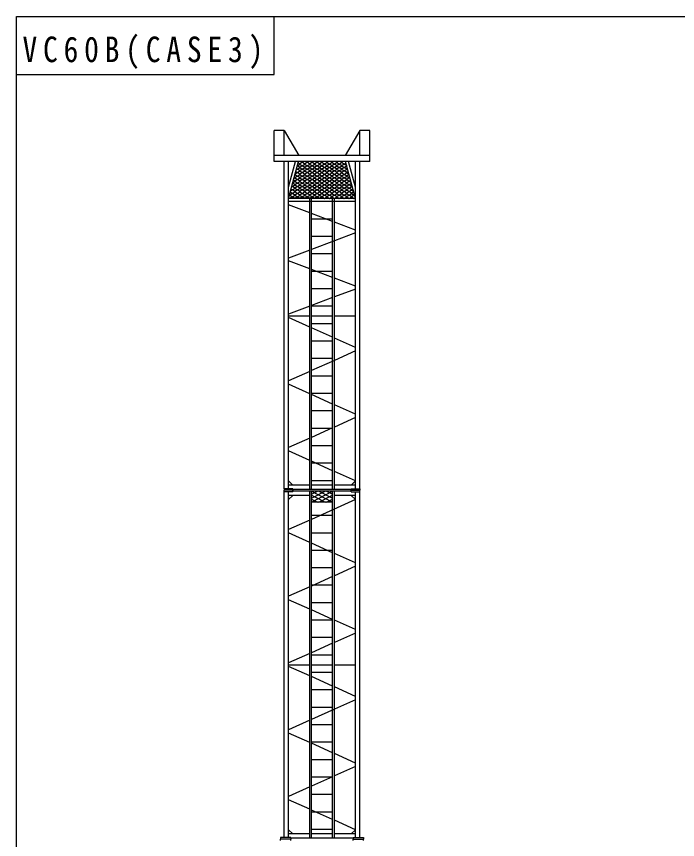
# Model space of a CAD drawing. Units: millimetres on the paper, enlarged 200 times. Extents: x -1018044 to 39892, y -408708 to 2166079.
# Drawn here: x -40934 to -29558, y 12899 to 27057 of the extents above; entities that cross this region are included whole.
import ezdxf

# ---------------------------------------------------------------- set-up
doc = ezdxf.new("R2010")
doc.units = ezdxf.units.MM
doc.header["$LTSCALE"] = 200
for name, color, linetype in [('0-0', 7, 'Continuous'), ('1-3', 4, 'Continuous'), ('6-0', 7, 'Continuous')]:
    doc.layers.add(name, color=color, linetype=linetype)
doc.styles.add('ＭＳ ゴシック', font='')
doc.styles.get('ＭＳ ゴシック').set_extended_font_data('MS Gothic')

# ---------------------------------------------------------------- blocks, each defined once
blk = doc.blocks.new('VC-60B')
at = {"layer": '6-0'}
for p, q in [((19448.1, 866.5), (19979.1, 866.5)), ((19448.1, -777.5), (19448.1, 866.5)), ((19548.1, -777.5), (19548.1, 866.5)), ((19979.1, 694.5), (19979.1, 866.5)), ((7767.1, 759.5), (7792.1, 759.5)), ((7817.1, 759.5), (7792.1, 759.5)), ((7817.1, 578.5), (7817.1, 759.5)), ((7807.1, -488.5), (7807.1, 577.5)), ((7817.1, 694.5), (13767.1, 694.5)), ((7817.1, 619.5), (13767.1, 619.5)), ((7882.1, 548.8), (7952.8, 619.5)), ((7882.1, 257), (7882.1, 619.5)), ((8305.4, 257), (8467.7, 619.5)), ((8688.8, 257), (8526.5, 619.5)), ((9452.8, 257), (9615.1, 619.5)), ((9836.3, 257), (9674, 619.5)), ((10600.3, 257), (10762.6, 619.5)), ((10792.1, 619.5), (10792.1, 257)), ((10983.8, 257), (10821.5, 619.5)), ((11747.8, 257), (11910.1, 619.5)), ((12131.3, 257), (11969, 619.5)), ((12895.3, 257), (13057.6, 619.5)), ((13278.8, 257), (13116.5, 619.5)), ((13702.1, 548.8), (13631.4, 619.5)), ((13702.1, 257), (13702.1, 619.5)), ((13767.1, 694.5), (13792.1, 694.5)), ((13767.1, 548.5), (13767.1, 694.5)), ((13792.1, 548.5), (13792.1, 694.5)), ((13817.1, 694.5), (13792.1, 694.5)), ((13792.1, 548.5), (13792.1, 694.5)), ((13817.1, 548.5), (13817.1, 694.5)), ((13817.1, 694.5), (19448.1, 694.5)), ((13817.1, 619.5), (19448.1, 619.5)), ((13882.1, 548.8), (13952.8, 619.5)), ((13882.1, 257), (13882.1, 619.5)), ((14305.4, 257), (14467.7, 619.5)), ((14688.8, 257), (14526.5, 619.5)), ((15452.8, 257), (15615.1, 619.5)), ((15836.3, 257), (15674, 619.5)), ((16600.3, 257), (16762.6, 619.5)), ((16792.1, 619.5), (16792.1, 257)), ((16957.8, 257), (16821.5, 619.5)), ((17599.6, 257), (17735.9, 619.5)), ((17921.7, 257), (17785.4, 619.5)), ((18563.5, 257), (18699.8, 619.5)), ((18760.1, -530.5), (18760.1, 619.5)), ((18810.1, 619.5), (19448.1, 448.6)), ((18810.1, -530.5), (18810.1, 619.5)), ((18810.1, 596.1), (18823.9, 615.8)), ((18863, 605.4), (18869.5, 596.1)), ((18869.5, 596.1), (18873.9, 602.4)), ((18899.2, 553.7), (18869.5, 596.1)), ((18923.9, 589), (18899.2, 553.7)), ((18958.6, 553.7), (18936.1, 585.8)), ((18973.9, 575.6), (18958.6, 553.7)), ((19003.3, 619.5), (19448.1, 500.4)), ((19548.1, 694.5), (19979.1, 694.5)), ((19979.1, 694.5), (19548.1, 445.7)), ((13767.1, 548.5), (13792.1, 548.5)), ((13777.1, 97.9), (13777.1, 548.5)), ((13817.1, 548.5), (13792.1, 548.5)), ((13807.1, -459.5), (13807.1, 548.5)), ((19018, 553.7), (19009.2, 566.2)), ((19024, 562.2), (19018, 553.7)), ((19047.7, 511.2), (19074, 548.8)), ((19155.4, 527), (19166.4, 511.2)), ((19166.4, 511.2), (19174, 522)), ((19196.1, 468.8), (19166.4, 511.2)), ((19224, 508.6), (19196.1, 468.8)), ((19255.5, 468.8), (19228.5, 507.4)), ((19274, 495.2), (19255.5, 468.8)), ((19314.9, 468.8), (19301.6, 487.8)), ((19324.1, 481.8), (19314.9, 468.8)), ((19344.6, 426.4), (19374.1, 468.4)), ((19374.3, 468.8), (19404, 426.4)), ((19404, 426.4), (19424.1, 455)), ((19433.7, 384), (19404, 426.4)), ((19448.1, 404.4), (19433.7, 384)), ((19433.7, 384), (19448.1, 363.5)), ((19448.1, 319.6), (19433.7, 299.1)), ((19433.7, 299.1), (19448.1, 278.6)), ((7807.1, 257), (13777.1, 257)), ((7807.1, 227), (13777.1, 227)), ((7882.1, -138), (7882.1, 227)), ((7957.1, -138), (7957.1, 227)), ((8128.5, -138), (8291.9, 227)), ((8257.1, -138), (8257.1, 227)), ((8557.1, -138), (8557.1, 227)), ((8865.7, -138), (8702.3, 227)), ((8857.1, -138), (8857.1, 227)), ((9157.1, -138), (9157.1, 227)), ((9276, -138), (9439.4, 227)), ((9457.1, -138), (9457.1, 227)), ((9757.1, -138), (9757.1, 227)), ((10057.1, -138), (10057.1, 227)), ((10357.1, -138), (10357.1, 227)), ((10423.5, -138), (10586.9, 227)), ((10657.1, -138), (10657.1, 227)), ((10792.1, 227), (10792.1, -138)), ((10957.1, -138), (10957.1, 227)), ((11160.6, -138), (10997.2, 227)), ((11257.1, -138), (11257.1, 227)), ((11557.1, -138), (11557.1, 227)), ((11571, -138), (11734.4, 227)), ((11857.1, -138), (11857.1, 227)), ((12308.1, -138), (12144.7, 227)), ((12157.1, -138), (12157.1, 227)), ((12457.1, -138), (12457.1, 227)), ((12718.5, -138), (12881.9, 227)), ((12757.1, -138), (12757.1, 227)), ((13057.1, -138), (13057.1, 227)), ((13631.4, -530.5), (13292.2, 227)), ((13357.1, -138), (13357.1, 227)), ((13777.1, 227), (13587.1, -138)), ((13641.8, 227), (13587.1, 121.9)), ((13654.7, 227), (13777.1, -8)), ((13709.4, 227), (13660.3, 132.7)), ((13722.4, 227), (13777.1, 121.9)), ((13807.1, 257), (18810.1, 257)), ((13807.1, 227), (18810.1, 227)), ((13882.1, -138), (13882.1, 227)), ((13957.1, -138), (13957.1, 227)), ((14128.5, -138), (14291.9, 227)), ((14257.1, -138), (14257.1, 227)), ((14557.1, -138), (14557.1, 227)), ((14865.7, -138), (14702.3, 227)), ((14857.1, -138), (14857.1, 227)), ((15157.1, -138), (15157.1, 227)), ((15276, -138), (15439.4, 227)), ((15457.1, -138), (15457.1, 227)), ((15757.1, -138), (15757.1, 227)), ((16057.1, -138), (16057.1, 227)), ((16357.1, -138), (16357.1, 227)), ((16423.5, -138), (16586.9, 227)), ((16657.1, -138), (16657.1, 227)), ((16792.1, 227), (16792.1, -138)), ((16957.1, -138), (16957.1, 227)), ((17106.4, -138), (16969.1, 227)), ((17257.1, -138), (17257.1, 227)), ((17451.1, -138), (17588.3, 227)), ((17557.1, -138), (17557.1, 227)), ((17857.1, -138), (17857.1, 227)), ((18081.6, -168), (17933, 227)), ((18157.1, -138), (18157.1, 227)), ((18414.9, -138), (18552.2, 227)), ((18457.1, -138), (18457.1, 227)), ((19448.1, 234.7), (19433.7, 214.3)), ((19433.7, 214.3), (19448.1, 193.8)), ((19448.1, 149.9), (19433.7, 129.4)), ((13660.3, 132.7), (13587.1, -8)), ((13587.1, 97.1), (13709.4, -138)), ((13777.1, 97.1), (13654.7, -138)), ((13777.1, -459.5), (13777.1, 97.9)), ((19433.7, 129.4), (19448.1, 108.9)), ((19448.1, 65), (19433.7, 44.5)), ((19448.1, 24.1), (19433.7, 44.5)), ((7807.1, -138), (13777.1, -138)), ((13587.1, -32.8), (13641.8, -138)), ((13777.1, -32.8), (13722.4, -138)), ((13807.1, -138), (18810.1, -138)), ((19433.7, -40.3), (19448.1, -19.8)), ((19448.1, -60.8), (19433.7, -40.3)), ((19433.7, -125.2), (19448.1, -104.7)), ((19448.1, -145.6), (19433.7, -125.2)), ((7807.1, -168), (13777.1, -168)), ((7882.1, -530.5), (7882.1, -168)), ((7952.8, -530.5), (8115.1, -168)), ((9041.4, -530.5), (8879.1, -168)), ((9100.3, -530.5), (9262.6, -168)), ((10247.8, -530.5), (10410.1, -168)), ((10792.1, -168), (10792.1, -530.5)), ((11336.4, -530.5), (11174.1, -168)), ((11395.2, -530.5), (11557.5, -168)), ((12483.9, -530.5), (12321.6, -168)), ((12542.7, -530.5), (12705, -168)), ((13702.1, -530.5), (13702.1, -168)), ((13807.1, -168), (18810.1, -168)), ((13882.1, -530.5), (13882.1, -168)), ((13952.8, -530.5), (14115.1, -168)), ((15041.4, -530.5), (14879.1, -168)), ((15100.3, -530.5), (15262.6, -168)), ((16247.8, -530.5), (16410.1, -168)), ((16792.1, -168), (16792.1, -530.5)), ((17254, -530.5), (17117.7, -168)), ((17303.4, -530.5), (17439.8, -168)), ((18217.9, -530.5), (18081.6, -168)), ((18267.3, -530.5), (18403.7, -168)), ((19433.7, -210), (19448.1, -189.5)), ((19448.1, -230.5), (19433.7, -210)), ((19433.7, -294.9), (19448.1, -274.4)), ((18810.1, -530.5), (19448.1, -359.5)), ((19003.3, -530.5), (19448.1, -411.3)), ((19047.7, -422.1), (19074, -459.7)), ((19155.4, -437.9), (19166.4, -422.1)), ((19196.1, -379.7), (19166.4, -422.1)), ((19166.4, -422.1), (19174, -432.9)), ((19224, -419.5), (19196.1, -379.7)), ((19255.5, -379.7), (19228.5, -418.3)), ((19274, -406.1), (19255.5, -379.7)), ((19314.9, -379.7), (19301.6, -398.7)), ((19324.1, -392.7), (19314.9, -379.7)), ((19344.6, -337.3), (19374.1, -379.3)), ((19374.3, -379.7), (19404, -337.3)), ((19433.7, -294.9), (19404, -337.3)), ((19404, -337.3), (19424.1, -365.9)), ((19448.1, -315.3), (19433.7, -294.9)), ((19979.1, -605.5), (19548.1, -356.6)), ((7817.1, -489.5), (7817.1, -670.5)), ((7817.1, -530.5), (13767.1, -530.5)), ((7882.1, -459.7), (7952.8, -530.5)), ((13702.1, -459.7), (13631.4, -530.5)), ((13767.1, -459.5), (13792.1, -459.5)), ((13767.1, -459.5), (13767.1, -605.5)), ((13792.1, -459.5), (13792.1, -605.5)), ((13792.1, -459.5), (13792.1, -605.5)), ((13817.1, -459.5), (13792.1, -459.5)), ((13817.1, -459.5), (13817.1, -605.5)), ((13817.1, -530.5), (19448.1, -530.5)), ((13882.1, -459.7), (13952.8, -530.5)), ((18810.1, -507), (18823.9, -526.7)), ((18863, -516.3), (18869.5, -507)), ((18899.2, -464.6), (18869.5, -507)), ((18869.5, -507), (18873.9, -513.3)), ((18923.9, -499.9), (18899.2, -464.6)), ((18958.6, -464.6), (18936.1, -496.7)), ((18973.9, -486.5), (18958.6, -464.6)), ((19018, -464.6), (19009.2, -477.1)), ((19024, -473.1), (19018, -464.6)), ((7767.1, -670.5), (7792.1, -670.5)), ((7817.1, -670.5), (7792.1, -670.5)), ((7817.1, -605.5), (13767.1, -605.5)), ((13767.1, -605.5), (13792.1, -605.5)), ((13817.1, -605.5), (13792.1, -605.5)), ((13817.1, -605.5), (19448.1, -605.5)), ((19548.1, -605.5), (19979.1, -605.5)), ((19979.1, -777.5), (19979.1, -605.5)), ((19448.1, -777.5), (19979.1, -777.5))]:
    blk.add_line(p, q, dxfattribs=at)
for points in [[(7767.1, 578.5), (7792.1, 578.5), (7792.1, 759.5)], [(7817.1, 578.5), (7792.1, 578.5), (7792.1, 759.5)], [(18869.5, 596.1), (18839.8, 553.7), (18810.1, 596.1)], [(19107.1, 511.2), (19077.4, 468.8), (19047.7, 511.2)], [(19082.3, 546.6), (19107.1, 511.2), (19124, 535.4)], [(19166.4, 511.2), (19136.8, 468.8), (19107.1, 511.2)], [(19404, 426.4), (19374.3, 384), (19344.6, 426.4)], [(19433.7, 299.1), (19404, 341.5), (19433.7, 384)], [(19433.7, 214.3), (19404, 256.7), (19433.7, 299.1)], [(10188.9, -530.5), (10026.6, -168), (9849.7, 227)], [(13587.1, -138), (13587.1, 227), (13777.1, -138)], [(16188.9, -530.5), (16026.6, -168), (15849.7, 227)], [(19433.7, 129.4), (19404, 171.8), (19433.7, 214.3)], [(19433.7, 44.5), (19404, 87), (19433.7, 129.4)], [(19433.7, 44.5), (19404, 2.1), (19433.7, -40.3)], [(19433.7, -40.3), (19404, -82.7), (19433.7, -125.2)], [(19433.7, -125.2), (19404, -167.6), (19433.7, -210)], [(19433.7, -210), (19404, -252.4), (19433.7, -294.9)], [(19107.1, -422.1), (19077.4, -379.7), (19047.7, -422.1)], [(19082.3, -457.5), (19107.1, -422.1), (19124, -446.3)], [(19166.4, -422.1), (19136.8, -379.7), (19107.1, -422.1)], [(19404, -337.3), (19374.3, -294.9), (19344.6, -337.3)], [(7767.1, -489.5), (7792.1, -489.5), (7792.1, -670.5)], [(7817.1, -489.5), (7792.1, -489.5), (7792.1, -670.5)], [(18869.5, -507), (18839.8, -464.6), (18810.1, -507)]]:
    blk.add_lwpolyline(points, dxfattribs=at)
for points in [[(18869.5, 511.2), (18839.8, 468.8), (18810.1, 511.2), (18839.8, 553.7)], [(18869.5, 426.4), (18839.8, 384), (18810.1, 426.4), (18839.8, 468.8)], [(18928.9, 511.2), (18899.2, 468.8), (18869.5, 511.2), (18899.2, 553.7)], [(18928.9, 426.4), (18899.2, 384), (18869.5, 426.4), (18899.2, 468.8)], [(18988.3, 511.2), (18958.6, 468.8), (18928.9, 511.2), (18958.6, 553.7)], [(18988.3, 426.4), (18958.6, 384), (18928.9, 426.4), (18958.6, 468.8)], [(19047.7, 511.2), (19018, 468.8), (18988.3, 511.2), (19018, 553.7)], [(19047.7, 426.4), (19018, 384), (18988.3, 426.4), (19018, 468.8)], [(19107.1, 426.4), (19077.4, 384), (19047.7, 426.4), (19077.4, 468.8)], [(19166.4, 426.4), (19136.8, 384), (19107.1, 426.4), (19136.8, 468.8)], [(19225.8, 426.4), (19196.1, 384), (19166.4, 426.4), (19196.1, 468.8)], [(19285.2, 426.4), (19255.5, 384), (19225.8, 426.4), (19255.5, 468.8)], [(19344.6, 426.4), (19314.9, 384), (19285.2, 426.4), (19314.9, 468.8)], [(18869.5, 341.5), (18839.8, 299.1), (18810.1, 341.5), (18839.8, 384)], [(18869.5, 256.7), (18839.8, 214.3), (18810.1, 256.7), (18839.8, 299.1)], [(18928.9, 341.5), (18899.2, 299.1), (18869.5, 341.5), (18899.2, 384)], [(18928.9, 256.7), (18899.2, 214.3), (18869.5, 256.7), (18899.2, 299.1)], [(18988.3, 341.5), (18958.6, 299.1), (18928.9, 341.5), (18958.6, 384)], [(18988.3, 256.7), (18958.6, 214.3), (18928.9, 256.7), (18958.6, 299.1)], [(19047.7, 341.5), (19018, 299.1), (18988.3, 341.5), (19018, 384)], [(19047.7, 256.7), (19018, 214.3), (18988.3, 256.7), (19018, 299.1)], [(19107.1, 341.5), (19077.4, 299.1), (19047.7, 341.5), (19077.4, 384)], [(19107.1, 256.7), (19077.4, 214.3), (19047.7, 256.7), (19077.4, 299.1)], [(19166.4, 341.5), (19136.8, 299.1), (19107.1, 341.5), (19136.8, 384)], [(19166.4, 256.7), (19136.8, 214.3), (19107.1, 256.7), (19136.8, 299.1)], [(19225.8, 341.5), (19196.1, 299.1), (19166.4, 341.5), (19196.1, 384)], [(19225.8, 256.7), (19196.1, 214.3), (19166.4, 256.7), (19196.1, 299.1)], [(19285.2, 341.5), (19255.5, 299.1), (19225.8, 341.5), (19255.5, 384)], [(19285.2, 256.7), (19255.5, 214.3), (19225.8, 256.7), (19255.5, 299.1)], [(19344.6, 341.5), (19314.9, 299.1), (19285.2, 341.5), (19314.9, 384)], [(19344.6, 256.7), (19314.9, 214.3), (19285.2, 256.7), (19314.9, 299.1)], [(19404, 341.5), (19374.3, 299.1), (19344.6, 341.5), (19374.3, 384)], [(19404, 256.7), (19374.3, 214.3), (19344.6, 256.7), (19374.3, 299.1)], [(18869.5, 171.8), (18839.8, 129.4), (18810.1, 171.8), (18839.8, 214.3)], [(18928.9, 171.8), (18899.2, 129.4), (18869.5, 171.8), (18899.2, 214.3)], [(18988.3, 171.8), (18958.6, 129.4), (18928.9, 171.8), (18958.6, 214.3)], [(19047.7, 171.8), (19018, 129.4), (18988.3, 171.8), (19018, 214.3)], [(19107.1, 171.8), (19077.4, 129.4), (19047.7, 171.8), (19077.4, 214.3)], [(19166.4, 171.8), (19136.8, 129.4), (19107.1, 171.8), (19136.8, 214.3)], [(19225.8, 171.8), (19196.1, 129.4), (19166.4, 171.8), (19196.1, 214.3)], [(19285.2, 171.8), (19255.5, 129.4), (19225.8, 171.8), (19255.5, 214.3)], [(19344.6, 171.8), (19314.9, 129.4), (19285.2, 171.8), (19314.9, 214.3)], [(19404, 171.8), (19374.3, 129.4), (19344.6, 171.8), (19374.3, 214.3)], [(18869.5, 87), (18839.8, 44.5), (18810.1, 87), (18839.8, 129.4)], [(18869.5, 2.1), (18839.8, 44.5), (18810.1, 2.1), (18839.8, -40.3)], [(18928.9, 87), (18899.2, 44.5), (18869.5, 87), (18899.2, 129.4)], [(18928.9, 2.1), (18899.2, 44.5), (18869.5, 2.1), (18899.2, -40.3)], [(18988.3, 87), (18958.6, 44.5), (18928.9, 87), (18958.6, 129.4)], [(18988.3, 2.1), (18958.6, 44.5), (18928.9, 2.1), (18958.6, -40.3)], [(19047.7, 87), (19018, 44.5), (18988.3, 87), (19018, 129.4)], [(19047.7, 2.1), (19018, 44.5), (18988.3, 2.1), (19018, -40.3)], [(19107.1, 87), (19077.4, 44.5), (19047.7, 87), (19077.4, 129.4)], [(19107.1, 2.1), (19077.4, 44.5), (19047.7, 2.1), (19077.4, -40.3)], [(19166.4, 87), (19136.8, 44.5), (19107.1, 87), (19136.8, 129.4)], [(19166.4, 2.1), (19136.8, 44.5), (19107.1, 2.1), (19136.8, -40.3)], [(19225.8, 87), (19196.1, 44.5), (19166.4, 87), (19196.1, 129.4)], [(19225.8, 2.1), (19196.1, 44.5), (19166.4, 2.1), (19196.1, -40.3)], [(19285.2, 87), (19255.5, 44.5), (19225.8, 87), (19255.5, 129.4)], [(19285.2, 2.1), (19255.5, 44.5), (19225.8, 2.1), (19255.5, -40.3)], [(19344.6, 87), (19314.9, 44.5), (19285.2, 87), (19314.9, 129.4)], [(19344.6, 2.1), (19314.9, 44.5), (19285.2, 2.1), (19314.9, -40.3)], [(19404, 87), (19374.3, 44.5), (19344.6, 87), (19374.3, 129.4)], [(19404, 2.1), (19374.3, 44.5), (19344.6, 2.1), (19374.3, -40.3)], [(18869.5, -82.7), (18839.8, -40.3), (18810.1, -82.7), (18839.8, -125.2)], [(18869.5, -167.6), (18839.8, -125.2), (18810.1, -167.6), (18839.8, -210)], [(18928.9, -82.7), (18899.2, -40.3), (18869.5, -82.7), (18899.2, -125.2)], [(18928.9, -167.6), (18899.2, -125.2), (18869.5, -167.6), (18899.2, -210)], [(18988.3, -82.7), (18958.6, -40.3), (18928.9, -82.7), (18958.6, -125.2)], [(18988.3, -167.6), (18958.6, -125.2), (18928.9, -167.6), (18958.6, -210)], [(19047.7, -82.7), (19018, -40.3), (18988.3, -82.7), (19018, -125.2)], [(19047.7, -167.6), (19018, -125.2), (18988.3, -167.6), (19018, -210)], [(19107.1, -82.7), (19077.4, -40.3), (19047.7, -82.7), (19077.4, -125.2)], [(19107.1, -167.6), (19077.4, -125.2), (19047.7, -167.6), (19077.4, -210)], [(19166.4, -82.7), (19136.8, -40.3), (19107.1, -82.7), (19136.8, -125.2)], [(19166.4, -167.6), (19136.8, -125.2), (19107.1, -167.6), (19136.8, -210)], [(19225.8, -82.7), (19196.1, -40.3), (19166.4, -82.7), (19196.1, -125.2)], [(19225.8, -167.6), (19196.1, -125.2), (19166.4, -167.6), (19196.1, -210)], [(19285.2, -82.7), (19255.5, -40.3), (19225.8, -82.7), (19255.5, -125.2)], [(19285.2, -167.6), (19255.5, -125.2), (19225.8, -167.6), (19255.5, -210)], [(19344.6, -82.7), (19314.9, -40.3), (19285.2, -82.7), (19314.9, -125.2)], [(19344.6, -167.6), (19314.9, -125.2), (19285.2, -167.6), (19314.9, -210)], [(19404, -82.7), (19374.3, -40.3), (19344.6, -82.7), (19374.3, -125.2)], [(19404, -167.6), (19374.3, -125.2), (19344.6, -167.6), (19374.3, -210)], [(18869.5, -252.4), (18839.8, -210), (18810.1, -252.4), (18839.8, -294.9)], [(18928.9, -252.4), (18899.2, -210), (18869.5, -252.4), (18899.2, -294.9)], [(18988.3, -252.4), (18958.6, -210), (18928.9, -252.4), (18958.6, -294.9)], [(19047.7, -252.4), (19018, -210), (18988.3, -252.4), (19018, -294.9)], [(19107.1, -252.4), (19077.4, -210), (19047.7, -252.4), (19077.4, -294.9)], [(19166.4, -252.4), (19136.8, -210), (19107.1, -252.4), (19136.8, -294.9)], [(19225.8, -252.4), (19196.1, -210), (19166.4, -252.4), (19196.1, -294.9)], [(19285.2, -252.4), (19255.5, -210), (19225.8, -252.4), (19255.5, -294.9)], [(19344.6, -252.4), (19314.9, -210), (19285.2, -252.4), (19314.9, -294.9)], [(19404, -252.4), (19374.3, -210), (19344.6, -252.4), (19374.3, -294.9)], [(18869.5, -337.3), (18839.8, -294.9), (18810.1, -337.3), (18839.8, -379.7)], [(18869.5, -422.1), (18839.8, -379.7), (18810.1, -422.1), (18839.8, -464.6)], [(18928.9, -337.3), (18899.2, -294.9), (18869.5, -337.3), (18899.2, -379.7)], [(18928.9, -422.1), (18899.2, -379.7), (18869.5, -422.1), (18899.2, -464.6)], [(18988.3, -337.3), (18958.6, -294.9), (18928.9, -337.3), (18958.6, -379.7)], [(18988.3, -422.1), (18958.6, -379.7), (18928.9, -422.1), (18958.6, -464.6)], [(19047.7, -337.3), (19018, -294.9), (18988.3, -337.3), (19018, -379.7)], [(19047.7, -422.1), (19018, -379.7), (18988.3, -422.1), (19018, -464.6)], [(19107.1, -337.3), (19077.4, -294.9), (19047.7, -337.3), (19077.4, -379.7)], [(19166.4, -337.3), (19136.8, -294.9), (19107.1, -337.3), (19136.8, -379.7)], [(19225.8, -337.3), (19196.1, -294.9), (19166.4, -337.3), (19196.1, -379.7)], [(19285.2, -337.3), (19255.5, -294.9), (19225.8, -337.3), (19255.5, -379.7)], [(19344.6, -337.3), (19314.9, -294.9), (19285.2, -337.3), (19314.9, -379.7)]]:
    blk.add_lwpolyline(points, close=True, dxfattribs=at)

msp = doc.modelspace()

# ---------------------------------------------------------------- linework, layer by layer
at = {"layer": '0-0'}
for p, q in [((-40933.6, 27056.8), (-2400.7, 27056.8)), ((-40933.6, -28889.2), (-40933.6, 27056.8))]:
    msp.add_line(p, q, dxfattribs=at)
msp.add_lwpolyline([(-40933.6, 26056.8), (-36497.7, 26056.8), (-36497.7, 27056.8)], dxfattribs=at)

# ---------------------------------------------------------------- block references
at = {"layer": '1-3', "rotation": 90}
msp.add_blockref('VC-60B', (-35631.1, 5114.8), dxfattribs=at)

# ---------------------------------------------------------------- texts
at = {"layer": '0-0', "insert": (-40830.1, 26153.9), "char_height": 439.9, "attachment_point": 7, "style": 'ＭＳ ゴシック'}
msp.add_mtext('\\T1.39;\\W0.85;VC60B(CASE3)', dxfattribs=at)

doc.saveas('drawing.dxf')
